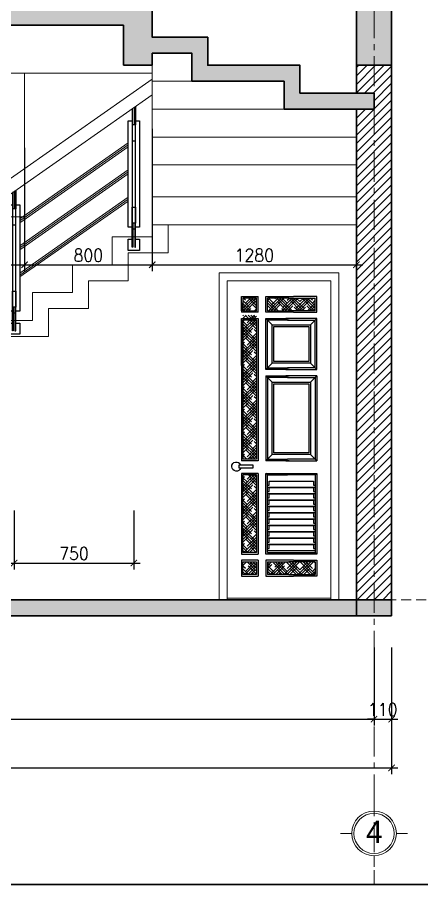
# Model space of a CAD drawing. Header units: millimetres. Extents: x -529782 to -142003, y -492574 to -273331.
# Drawn here: x -187905 to -185371, y -459473 to -454039 of the extents above; entities that cross this region are included whole.
import ezdxf
from ezdxf.enums import TextEntityAlignment as Align

# ---------------------------------------------------------------- set-up
doc = ezdxf.new("R2010")
doc.units = ezdxf.units.MM
doc.header["$LTSCALE"] = 500
doc.header["$MEASUREMENT"] = 0
doc.header["$PDMODE"] = 3
doc.linetypes.add('CENTER', pattern=[2, 1.25, -0.25, 0.25, -0.25])
doc.linetypes.add('HIDDEN', pattern=[0.375, 0.25, -0.125])
doc.layers.get('0').update_dxf_attribs({"linetype": 'CONTINUOUS', "lineweight": 13})
doc.layers.get('Defpoints').update_dxf_attribs({"color": 255, "linetype": 'CONTINUOUS', "lineweight": 13})
for name, color, linetype, lineweight in [('1.cat 30', 30, 'CONTINUOUS', 35), ('1.cot', 2, 'CONTINUOUS', 35), ('2.thay 145', 145, 'CONTINUOUS', 18), ('3.manh 08', 8, 'CONTINUOUS', 9), ('6.khuat 75', 75, 'HIDDEN', 18), ('7.tim 67', 67, 'CENTER', 9), ('9.text \xad white', 7, 'CONTINUOUS', 15), ('CA.dim 08', 251, 'CONTINUOUS', 13), ('CA.thay 145', 145, 'CONTINUOUS', 18), ('CHITIET', 9, 'CONTINUOUS', 9)]:
    doc.layers.add(name, color=color, linetype=linetype, lineweight=lineweight)
for name, color, linetype in [('BHATCH', 155, 'CONTINUOUS'), ('CUA', 115, 'CONTINUOUS'), ('DOOR', 5, 'CONTINUOUS'), ('HACH', 250, 'CONTINUOUS'), ('HATCH', 150, 'CONTINUOUS'), ('MANH', 5, 'CONTINUOUS'), ('MANH1', 155, 'CONTINUOUS'), ('THAY', 7, 'CONTINUOUS')]:
    doc.layers.add(name, color=color, linetype=linetype)
doc.styles.add('CA.JSC1', font='')
doc.styles.get("Standard").update_dxf_attribs({"font": 'txt.shx', "width": 0.9})
doc.styles.get('CA.JSC1').set_extended_font_data('.VnAvantH')
doc.dimstyles.new('CA 40', dxfattribs={"dimscale": 0, "dimtxt": 80, "dimasz": 40, "dimexe": 40, "dimexo": 0, "dimgap": 20, "dimtad": 1, "dimdec": 0, "dimzin": 0, "dimdsep": 46, "dimtxsty": 'Standard', "dimblk": 'ARCHTICK', "dimcen": 0.09, "dimdle": 40, "dimclrd": 256, "dimclre": 256, "dimclrt": 7, "dimadec": 0, "dimazin": 0, "dimtfac": 1, "dimtdec": 0, "dimtix": 1, "dimtmove": 2, "dimatfit": 3, "dimldrblk": 'DOT', "dimfxl": 1, "dimtolj": 1, "dimtzin": 0, "dimarcsym": 0})
pattern_1 = [(45, (267260, 402656.2027363973), (26.27130544375323, 43.78550907292205), [198.150594452277, -99.0752972261385]), (135, (267260, 402656.2027363973), (26.27130544375322, -43.78550907292205), [198.150594452277, -99.0752972261385])]

# ---------------------------------------------------------------- blocks, each defined once
blk = doc.blocks.new('ughjkdc')
at = {"layer": 'HATCH', "ltscale": 2}
h = blk.add_hatch(dxfattribs=at)
h.set_pattern_fill('HOUND', color=256, scale=198.150594452277, angle=45, style=0)
h.set_pattern_definition(pattern_1)
h.paths.add_polyline_path([(508.324966988177, -158.5204755617306), (374.5733157340437, -158.5204755617306), (209.6129458540236, -158.5204755619052), (209.6129458540236, -237.7807133427123), (374.5733157340437, -237.7807133426541), (508.324966988177, -237.7807133426541)])
h.paths.add_polyline_path([(662.3870541746728, -158.5204755616724), (577.6776750464342, -158.5204755616724), (577.6776750464342, -237.7807133425958), (662.3870541746728, -237.7807133425958)])
h = blk.add_hatch(dxfattribs=at)
h.set_pattern_fill('HOUND', color=256, scale=198.150594452277, angle=45, style=0)
h.set_pattern_definition([(45, (96432.39549520388, 14681.16633570608), (26.27130544375323, 43.78550907292203), [198.150594452277, -99.07529722613849]), (135, (96432.39549520388, 14681.16633570608), (26.27130544375322, -43.78550907292204), [198.1505944522769, -99.07529722613847])])
h.paths.add_polyline_path([(662.3870541746728, -266.2258916781284), (577.6776750464342, -266.2258916781284), (577.6776750468416, -1167.811096436111), (662.3870541751385, -1167.811096435995), (662.3870541746728, -619.4293262849678)])
h.paths.add_polyline_path([(577.6776750470162, -1752.355350070226), (662.3870541752549, -1752.355350070226), (662.3870541752549, -1613.649933953653), (662.3870541752549, -1306.516512552858), (662.3870541752549, -1266.886393662426), (577.6776750468416, -1266.886393662484)])
h = blk.add_hatch(dxfattribs=at)
h.set_pattern_fill('HOUND', color=256, scale=198.150594452277, angle=45, style=0)
h.set_pattern_definition(pattern_1)
h.paths.add_polyline_path([(508.3249669887591, -1811.800528405991), (374.5733157351497, -1811.800528406166), (209.6129458540236, -1811.800528406224), (209.6129458540236, -1891.060766187147), (374.5733157351497, -1891.060766187031), (508.3249669888173, -1891.060766186973)])
h.paths.add_polyline_path([(662.3870541752549, -1811.800528406049), (577.6776750470162, -1811.800528406049), (577.6776750470162, -1891.060766186973), (662.3870541752549, -1891.060766186973)])
at = {"layer": 'BHATCH'}
blk.add_lwpolyline([(687.0196002838202, -1204.665811408078), (687.0196002838202, -1222.697515503271), (597.2573809969472, -1222.697515503271), (597.2573809969472, -1204.665811408078)], close=True, dxfattribs=at)
blk.add_arc((703.8624008125043, -1214.375190536259), 28.92998679003317, 196.7185873717549, 160.3899724062543, dxfattribs=at)
at = {"layer": 'CHITIET', "color": 7}
for p, q in [((811.0000000143773, -2049.581241748878), (811.0000000144355, 0)), ((761.4623514013947, -49.53764861309901), (110.5376486273017, -49.53764861309901)), ((761.4623514013947, -49.53764861309901), (110.5376486273017, -49.53764861309901)), ((61.0000000144355, -2049.581241748878), (811.0000000143773, -2049.581241748878)), ((110.5376486273017, -2039.673712026328), (761.4623514013947, -2039.67371202627))]:
    blk.add_line(p, q, dxfattribs=at)
for points in [[(61.0000000144355, -2049.581241748878), (61.0000000144355, 0), (811.0000000144355, 0)], [(110.5376486274763, -2049.581241748878), (110.5376486274763, -49.5376486130408)], [(761.4623514013365, -2049.581241748878), (761.4623514013365, -49.5376486130408)]]:
    blk.add_lwpolyline(points, dxfattribs=at)
at = {"layer": 'CUA'}
for p, q in [((374.5733157340437, -158.5204755617306), (209.6129458540236, -158.520475561847)), ((209.6129458540236, -237.7807133427123), (209.6129458540236, -158.520475561847)), ((374.5733157340437, -158.5204755617306), (508.324966988177, -158.5204755617306)), ((508.324966988177, -237.7807133426541), (508.324966988177, -158.5204755617306)), ((577.6776750464342, -237.7807133425958), (577.6776750464342, -158.5204755616724)), ((577.6776750464342, -158.5204755616724), (662.3870541746728, -158.5204755616724)), ((662.3870541746728, -158.5204755616724), (662.3870541746728, -237.7807133425958)), ((209.6129458540236, -237.7807133427123), (374.5733157340437, -237.7807133426541)), ((508.324966988177, -237.7807133426541), (374.5733157340437, -237.7807133426541)), ((662.3870541746728, -237.7807133425958), (577.6776750464342, -237.7807133425958)), ((382.9947159985895, -297.2258916784194), (209.6129458540236, -297.2258916784194)), ((239.3355350224301, -326.9484808461857), (209.6129458545474, -297.2258916783612)), ((209.6129458540236, -595.9379128126893), (209.6129458540236, -297.2258916784194)), ((382.9947159985895, -297.2258916784194), (508.324966988177, -297.2258916783612)), ((478.6023778197123, -326.9484808461857), (508.324966987595, -297.2258916783612)), ((508.324966988177, -595.9379128126311), (508.324966988177, -297.2258916783612)), ((577.6776750464342, -297.2258916782448), (662.3870541746728, -297.2258916782448)), ((577.6776750464342, -297.2258916782448), (577.6776750468416, -1167.811096436228)), ((662.3870541746728, -297.2258916782448), (662.3870541746728, -650.4293262850842)), ((239.335535021848, -566.2153236448066), (209.6129458540236, -595.9379128126311)), ((209.6129458540236, -595.9379128126893), (382.9947159985895, -595.9379128126893)), ((508.324966988177, -595.9379128126311), (382.9947159985895, -595.9379128126893)), ((478.6023778202944, -566.2153236448066), (508.324966988177, -595.9379128125729)), ((662.3870541746728, -650.4293262850842), (662.3870541751385, -1167.811096436111)), ((382.9947159985895, -655.3830911483965), (209.6129458540236, -655.3830911483965)), ((239.3355350224301, -685.1056803163374), (209.6129458545474, -655.3830911484547)), ((209.6129458540236, -655.3830911483965), (209.6129458540236, -1167.811096436344)), ((382.9947159985895, -655.3830911483965), (508.324966988177, -655.3830911483383)), ((478.6023778202944, -685.1056803161628), (508.324966987595, -655.3830911483383)), ((508.324966988177, -655.3830911483383), (508.324966988177, -1167.811096436169)), ((239.3355350224301, -1138.088507268752), (209.6129458545474, -1167.811096436577)), ((478.6023778202944, -1138.088507268694), (508.324966988177, -1167.811096436577)), ((209.6129458540236, -1167.811096436344), (382.9947159980075, -1167.811096436344)), ((508.324966988177, -1167.811096436169), (382.9947159980075, -1167.811096436344)), ((577.6776750468416, -1167.811096436228), (662.3870541751385, -1167.811096436111)), ((209.6129458540236, -1266.886393662659), (382.9947159980075, -1266.886393662659)), ((209.6129458540236, -1266.886393662659), (209.6129458540236, -1529.435931311687)), ((508.3249669887591, -1266.8863936626), (382.9947159980075, -1266.886393662659)), ((508.3249669887591, -1752.355350070458), (508.3249669887591, -1266.8863936626)), ((577.6776750468416, -1266.886393662659), (577.6776750470162, -1752.3553500704)), ((577.6776750468416, -1266.886393662659), (662.3870541752549, -1266.886393662542)), ((662.3870541752549, -1266.886393662542), (662.3870541752549, -1306.516512552975)), ((662.3870541752549, -1683.002642012085), (662.3870541752549, -1306.516512552975)), ((209.6129458540236, -1529.435931311687), (209.6129458540236, -1752.355350070517)), ((209.6129458540236, -1588.881109647395), (209.6129458540236, -1752.355350070517)), ((662.3870541752549, -1752.3553500704), (662.3870541752549, -1613.64993395377)), ((508.275650665455, -1752.355350070517), (209.6129458540236, -1752.355350070517)), ((382.9947159980075, -1752.355350070517), (209.6129458540236, -1752.355350070517)), ((577.6776750470162, -1752.3553500704), (662.3870541752549, -1752.3553500704)), ((209.6129458540236, -1811.800528406224), (374.5733157351497, -1811.800528406166)), ((209.6129458540236, -1811.800528406224), (209.6129458540236, -1891.060766187147)), ((508.3249669887591, -1811.800528406049), (374.5733157351497, -1811.800528406166)), ((508.3249669887591, -1811.800528406049), (508.3249669887591, -1891.060766186973)), ((577.6776750470162, -1811.800528406049), (577.6776750470162, -1891.060766186973)), ((662.3870541752549, -1811.800528406049), (577.6776750470162, -1811.800528406049)), ((662.3870541752549, -1891.060766186973), (662.3870541752549, -1811.800528406049)), ((374.5733157351497, -1891.060766187031), (209.6129458540236, -1891.060766187147)), ((374.5733157351497, -1891.060766187031), (508.3249669887591, -1891.060766186973)), ((577.6776750470162, -1891.060766186973), (662.3870541752549, -1891.060766186973))]:
    blk.add_line(p, q, dxfattribs=at)
for points in [[(478.6023778194794, -566.2153236448066), (478.6023778199451, -326.9484808461275), (239.3355350224301, -326.9484808461857), (239.3355350220227, -566.2153236448066)], [(468.6948480968713, -556.3077939221403), (468.6948480972787, -336.8560105687939), (249.2430647450383, -336.8560105687939), (249.2430647446308, -556.3077939221403)], [(478.6023778202361, -1138.088507268636), (478.6023778202944, -685.105680316221), (239.3355350224301, -685.1056803162792), (239.3355350223719, -1138.088507268752)], [(468.694848097628, -1128.180977546028), (468.6948480976862, -695.0132100388291), (249.2430647450383, -695.0132100388873), (249.2430647449801, -1128.180977546144)]]:
    blk.add_lwpolyline(points, close=True, dxfattribs=at)
for points in [[(498.4174372659181, -1306.516512552858), (219.5204755763989, -1306.516512552858), (219.5204755763989, -1331.285336859408), (209.6129458537907, -1331.285336859408), (209.6129458537907, -1346.146631443291), (508.3249669885263, -1346.146631443291), (508.3249669885263, -1331.285336859408), (498.4174372659181, -1331.285336859408), (498.4174372658599, -1306.516512552858)], [(498.4174372659181, -1346.146631443291), (219.5204755763989, -1346.146631443291), (219.5204755763989, -1370.91545574984), (209.6129458537907, -1370.91545574984), (209.6129458537907, -1385.776750333782), (508.3249669885263, -1385.776750333782), (508.3249669885263, -1370.91545574984), (498.4174372659181, -1370.91545574984), (498.4174372658599, -1346.146631443291)], [(498.4174372659181, -1385.776750333782), (219.5204755763989, -1385.776750333782), (219.5204755763989, -1410.545574640273), (209.6129458537907, -1410.545574640273), (209.6129458537907, -1425.406869224214), (508.3249669885263, -1425.406869224214), (508.3249669885263, -1410.545574640273), (498.4174372659181, -1410.545574640273), (498.4174372658599, -1385.776750333782)], [(498.4174372659181, -1425.406869224214), (219.5204755763989, -1425.406869224214), (219.5204755763989, -1450.175693530764), (209.6129458537907, -1450.175693530764), (209.6129458537907, -1465.036988114705), (508.3249669885263, -1465.036988114705), (508.3249669885263, -1450.175693530764), (498.4174372659181, -1450.175693530764), (498.4174372658599, -1425.406869224214)], [(498.4174372659763, -1465.036988114705), (219.5204755763989, -1465.036988114705), (219.5204755763989, -1489.805812421197), (209.6129458537907, -1489.805812421197), (209.6129458537907, -1504.667107005138), (508.3249669885263, -1504.667107005138), (508.3249669885845, -1489.805812421197), (498.4174372659763, -1489.805812421197), (498.4174372659763, -1465.036988114705)], [(498.4174372659763, -1504.667107005138), (219.5204755763989, -1504.667107005138), (219.5204755763989, -1529.435931311687), (209.6129458537907, -1529.435931311687), (209.6129458537907, -1544.297225895571), (508.3249669885263, -1544.297225895571), (508.3249669885263, -1529.435931311687), (498.4174372659181, -1529.435931311687), (498.4174372659181, -1504.667107005138)], [(498.4174372659181, -1544.297225895571), (219.5204755763989, -1544.297225895571), (219.5204755763989, -1569.06605020212), (209.6129458537907, -1569.06605020212), (209.6129458537907, -1583.927344786061), (508.3249669885263, -1583.927344786061), (508.3249669885263, -1569.06605020212), (498.4174372659181, -1569.06605020212), (498.4174372659181, -1544.297225895571)], [(498.4174372659181, -1583.927344786061), (219.5204755763989, -1583.927344786061), (219.5204755763989, -1608.696169092553), (209.6129458537907, -1608.696169092553), (209.6129458537907, -1623.557463676494), (508.3249669885263, -1623.557463676494), (508.3249669885263, -1608.696169092553), (498.4174372659181, -1608.696169092553), (498.4174372658599, -1583.927344786061)], [(498.4174372659181, -1623.557463676494), (219.5204755763989, -1623.557463676494), (219.5204755763989, -1648.326287983044), (209.6129458537907, -1648.326287983044), (209.6129458537907, -1663.187582566985), (508.3249669885263, -1663.187582566985), (508.3249669885263, -1648.326287983044), (498.4174372659181, -1648.326287983044), (498.4174372658599, -1623.557463676494)], [(498.4174372659181, -1663.187582566985), (219.5204755763989, -1663.187582566985), (219.5204755763989, -1687.956406873476), (209.6129458537907, -1687.956406873476), (209.6129458537907, -1702.817701457418), (508.3249669885263, -1702.817701457418), (508.3249669885263, -1687.956406873476), (498.4174372659181, -1687.956406873476), (498.4174372658599, -1663.187582566985)], [(498.4174372659181, -1702.817701457418), (219.5204755763989, -1702.817701457418), (219.5204755763989, -1727.586525763967), (209.6129458537907, -1727.586525763967), (209.6129458537907, -1742.44782034785), (508.3249669885263, -1742.44782034785), (508.3249669885263, -1727.586525763967), (498.4174372659181, -1727.586525763967), (498.4174372658599, -1702.817701457418)]]:
    blk.add_lwpolyline(points, dxfattribs=at)
at = {"layer": 'DOOR'}
for p, q in [((199.7054161314154, -148.6129458392388), (344.850726566161, -148.6129458391806)), ((199.7054161314154, -247.6882430653786), (199.7054161314154, -148.6129458392388)), ((518.2324967107852, -148.6129458390642), (344.850726566161, -148.6129458391806)), ((518.2324967107852, -247.688243065204), (518.2324967107852, -148.6129458390642)), ((567.770145323826, -247.688243065204), (567.770145323826, -148.6129458390642)), ((672.294583897281, -148.6129458390642), (567.770145323826, -148.6129458390642)), ((672.294583897281, -237.7807133425958), (672.294583897281, -148.6129458390642)), ((672.294583897281, -188.2430647281581), (672.294583897281, -247.688243065204)), ((344.850726565579, -247.6882430652622), (199.7054161314154, -247.6882430653786)), ((344.8507265667431, -247.6882430652622), (518.2324967107852, -247.688243065204)), ((567.770145323826, -247.688243065204), (672.294583897281, -247.688243065204)), ((199.7054161314154, -287.3183619558113), (392.9022457206156, -287.3183619558113)), ((209.6129458540236, -297.2258916784194), (199.7054161314154, -287.3183619558113)), ((199.7054161314154, -605.8454425353557), (199.7054161314154, -287.3183619558113)), ((518.2324967107852, -287.3183619556366), (373.0871862765634, -287.3183619558113)), ((508.324966988177, -297.2258916783612), (518.2324967107852, -287.3183619556366)), ((508.324966988177, -297.2258916783612), (518.2324967107852, -287.3183619556366)), ((518.2324967107852, -605.8454425352393), (518.2324967107852, -287.3183619556366)), ((672.294583897281, -287.3183619556366), (567.770145323826, -287.3183619556366)), ((567.770145323826, -287.3183619556366), (567.7701453241752, -1177.718626158836)), ((672.294583897281, -581.0766182286898), (672.294583897281, -287.3183619556366)), ((672.294583897281, -287.3183619556366), (672.294583897281, -660.3368560076924)), ((209.6129458540236, -595.9379128126893), (199.7054161314154, -605.8454425353557)), ((508.324966988177, -595.9379128126311), (518.2324967107852, -605.8454425352393)), ((392.9022457211977, -605.8454425353557), (199.7054161314154, -605.8454425353557)), ((199.7054161314154, -645.4755614257883), (392.9022457206156, -645.4755614257883)), ((209.6129458540236, -655.3830911483965), (199.7054161314154, -645.4755614257883)), ((199.7054161314154, -645.4755614257883), (199.7054161314154, -1177.718626158894)), ((373.0871862759814, -605.8454425354139), (518.2324967107852, -605.8454425352393)), ((518.2324967107852, -645.4755614257301), (373.0871862759814, -645.4755614258465)), ((508.324966988177, -655.3830911483383), (518.2324967107852, -645.4755614257301)), ((518.2324967107852, -645.4755614257301), (518.2324967107852, -1177.718626158778)), ((672.294583897281, -640.5217965624761), (672.2945838977466, -1177.718626158719)), ((209.6129458540236, -1167.811096436344), (199.7054161314154, -1177.718626158894)), ((392.9022457206156, -1177.718626158894), (199.7054161314154, -1177.718626158894)), ((373.0871862759814, -1177.718626158894), (518.2324967107852, -1177.718626158778)), ((508.324966988177, -1167.811096436169), (518.2324967107852, -1177.718626158778)), ((567.7701453241752, -1177.718626158836), (672.2945838978048, -1177.718626158719)), ((209.6129458540236, -1266.886393662659), (199.7054161314154, -1256.97886394005)), ((508.324966988177, -1266.8863936626), (518.2324967107852, -1256.978863939992)), ((567.7701453242335, -1256.978863939992), (567.7701453244081, -1762.262879793008)), ((567.7701453242335, -1256.978863939992), (672.294583897863, -1256.978863939934)), ((672.294583897863, -1256.978863939934), (672.294583897863, -1316.424042275583)), ((672.294583897863, -1296.608982830367), (672.294583897863, -1692.910171734693)), ((672.294583897863, -1603.742404231161), (672.294583897863, -1762.262879793008)), ((209.6129458540236, -1752.355350070517), (199.7054161314154, -1762.262879793125)), ((672.294583897863, -1762.262879793008), (567.7701453244081, -1762.262879793008)), ((344.8507265673252, -1801.892998683499), (199.7054161314154, -1801.892998683616)), ((199.7054161314154, -1801.892998683616), (199.7054161314154, -1900.968295909755)), ((344.8507265673252, -1801.892998683499), (518.2324967113673, -1801.892998683441)), ((518.2324967113673, -1801.892998683441), (518.2324967113673, -1900.968295909581)), ((567.7701453244081, -1801.892998683441), (672.294583897863, -1801.892998683441)), ((567.7701453244081, -1801.892998683441), (567.7701453244081, -1900.968295909581)), ((672.294583897863, -1801.892998683441), (672.294583897863, -1900.968295909581)), ((199.7054161314154, -1900.968295909755), (344.8507265673252, -1900.968295909697)), ((518.2324967113673, -1900.968295909581), (344.8507265673252, -1900.968295909697)), ((672.294583897863, -1900.968295909581), (567.7701453244081, -1900.968295909581))]:
    blk.add_line(p, q, dxfattribs=at)
at = {"layer": 'MANH'}
blk.add_lwpolyline([(199.7054161311244, -1256.97886394005), (199.7054161311244, -1762.262879793067), (518.2324967110762, -1762.262879793008), (518.2324967110762, -1256.978863939992)], close=True, dxfattribs=at)
blk = doc.blocks.new('khung co loan')
at = {"layer": '1.cat 30'}
blk.add_lwpolyline([(18298.08122972515, -303.4759079552605), (18298.08122972515, -14553.47590842255)], dxfattribs=at)
blk = doc.blocks.new('\xadefwfw')
at = {"layer": 'MANH1'}
blk.add_line((29.7009082462173, -343.8762271333835), (40.29909175401554, -343.8762271333835), dxfattribs=at)
at = {"layer": 'THAY'}
for points in [[(25.00000000023283, 409.5374906038051), (25.00000000023283, 308.0052649761783), (29.7009082462173, 308.0052649761783), (29.7009082462173, 412.8281263759709)], [(45.00000000023283, 423.5374906038051), (45.00000000023283, 308.0052649761783), (40.29909175401554, 308.0052649761783), (40.29909175401554, 420.2468548314646)], [(45, -408.2447350240545), (70.00000000023283, -408.2447350240545), (70.00000000023283, -477.8100644705119), (0, -477.8100644705119), (0, -408.2447350240545), (25, -408.2447350240545)]]:
    blk.add_lwpolyline(points, dxfattribs=at)
for points in [[(0, 333.0052649761783), (25.00000000023283, 333.0052649761783), (25.00000000023283, -333.0052649761783), (0, -333.0052649761783)], [(45, 333.0052649761783), (70.00000000023283, 333.0052649761783), (70.00000000023283, -333.0052649761783), (45, -333.0052649761783)], [(25.00000000023283, 208.0052649761783), (45.00000000023283, 208.0052649761783), (45.00000000023283, 308.0052649761783), (25.00000000023283, 308.0052649761783)], [(25.00000000023283, -208.0052649761783), (45.00000000023283, -208.0052649761783), (45.00000000023283, -308.0052649761783), (25.00000000023283, -308.0052649761783)], [(25, -308.0052649761783), (29.7009082462173, -308.0052649761783), (29.7009082462173, -458.0052649761783), (25, -458.0052649761783)], [(45, -308.0052649761783), (40.29909175401554, -308.0052649761783), (40.29909175401554, -458.0052649761783), (45, -458.0052649761783)]]:
    blk.add_lwpolyline(points, close=True, dxfattribs=at)
blk = doc.blocks.new('_ArchTick')
at = {"color": 1, "linetype": 'ByBlock', "const_width": 0.150000081}
blk.add_lwpolyline([(-0.5000002699998731, -0.5000002699998731), (0.5000002699998731, 0.5000002699998731)], dxfattribs=at)
blk = doc.blocks.new('*D1019')
at = {"layer": 'CA.dim 08', "lineweight": -2, "transparency": 16777216}
for p, q in [((-188674.794194543, -457128.0559031469), (-188674.794194543, -457498.2844628377)), ((-187924.794194543, -457128.0559031469), (-187924.794194543, -457498.2844628377)), ((-188714.794194543, -457458.2844628377), (-187884.794194543, -457458.2844628377))]:
    blk.add_line(p, q, dxfattribs=at)
at = {"layer": 'Defpoints', "color": 0, "transparency": 16777216}
for p in [(-188674.794194543, -457128.0559031469), (-187924.794194543, -457128.0559031469), (-187924.794194543, -457458.2844628377)]:
    blk.add_point(p, dxfattribs=at)
at = {"layer": 'CA.dim 08', "lineweight": -2, "transparency": 16777216, "xscale": 40, "yscale": 40, "zscale": 40, "rotation": 180}
blk.add_blockref('_ArchTick', (-188674.794194543, -457458.2844628377), dxfattribs=at)
at = {"layer": 'CA.dim 08', "lineweight": -2, "transparency": 16777216, "xscale": 40, "yscale": 40, "zscale": 40}
blk.add_blockref('_ArchTick', (-187924.794194543, -457458.2844628377), dxfattribs=at)
at = {"layer": 'CA.dim 08', "color": 7, "transparency": 16777216, "insert": (-188299.794194543, -457398.2844628377), "char_height": 80, "attachment_point": 5}
blk.add_mtext('\\A1;750', dxfattribs=at)
blk = doc.blocks.new('_DOT')
at = {"color": 1, "linetype": 'ByBlock'}
blk.add_line((-0.5, 0), (-1, 0), dxfattribs=at)
at = {"color": 1, "linetype": 'ByBlock', "const_width": 0.5}
blk.add_lwpolyline([(-0.25, 0, 1), (0.25, 0, 1)], format="xyb", close=True, dxfattribs=at)
blk = doc.blocks.new('*D1020')
at = {"layer": 'CA.dim 08', "lineweight": -2, "transparency": 16777216}
for p, q in [((-187924.794194543, -457128.0559031469), (-187924.794194543, -457498.2844628377)), ((-187174.794194543, -457128.0559031469), (-187174.794194543, -457498.2844628377)), ((-187964.794194543, -457458.2844628377), (-187134.794194543, -457458.2844628377))]:
    blk.add_line(p, q, dxfattribs=at)
at = {"layer": 'Defpoints', "color": 0, "transparency": 16777216}
for p in [(-187924.794194543, -457128.0559031469), (-187174.794194543, -457128.0559031469), (-187174.794194543, -457458.2844628377)]:
    blk.add_point(p, dxfattribs=at)
at = {"layer": 'CA.dim 08', "lineweight": -2, "transparency": 16777216, "xscale": 40, "yscale": 40, "zscale": 40, "rotation": 180}
blk.add_blockref('_ArchTick', (-187924.794194543, -457458.2844628377), dxfattribs=at)
at = {"layer": 'CA.dim 08', "lineweight": -2, "transparency": 16777216, "xscale": 40, "yscale": 40, "zscale": 40}
blk.add_blockref('_ArchTick', (-187174.794194543, -457458.2844628377), dxfattribs=at)
at = {"layer": 'CA.dim 08', "color": 7, "transparency": 16777216, "insert": (-187549.794194543, -457398.2844628377), "char_height": 80, "attachment_point": 5}
blk.add_mtext('\\A1;750', dxfattribs=at)
blk = doc.blocks.new('A$C41BA5761')
at = {"layer": '2.thay 145'}
blk.add_lwpolyline([(839.9994073519047, 524.9998310285737, -3898660.642287513), (839.9994073521084, 525.0001542164828, 1.154242490888426e-06), (839.9994073524431, 524.9999926225864, 1.154242490888426e-06)], format="xyb", dxfattribs=at)
at = {"layer": '3.manh 08'}
for p, q in [((524.9994049160159, 1050.000159478077), (524.9994049160159, 875.0001713204256)), ((174.9994048396911, 525.0001523148676), (-0.000583361616008915, 525.0001523148676)), ((874.9994049923262, 525.0001523148676), (1049.999393193633, 525.0001523148676)), ((524.9994049160159, 0.0001831847475841641), (524.9994049160159, 175.000171342399))]:
    blk.add_line(p, q, dxfattribs=at)
blk.add_arc((524.9994049160159, 525.0001713313977), 349.9999999890093, 359.9999968883953, 359.9999381014106, dxfattribs=at)
blk = doc.blocks.new('*D1024')
at = {"layer": 'CA.dim 08', "lineweight": -2, "transparency": 16777216}
for p, q in [((-190769.7941945432, -457987.6358867002), (-190769.7941945432, -458476.1640165865)), ((-185669.7941945433, -457987.6358867002), (-185669.7941945433, -458476.1640165865)), ((-190809.7941945432, -458436.1640165865), (-185629.7941945433, -458436.1640165865))]:
    blk.add_line(p, q, dxfattribs=at)
at = {"layer": 'Defpoints', "color": 0, "transparency": 16777216}
for p in [(-190769.7941945432, -457987.6358867002), (-185669.7941945433, -457987.6358867002), (-185669.7941945433, -458436.1640165865)]:
    blk.add_point(p, dxfattribs=at)
at = {"layer": 'CA.dim 08', "lineweight": -2, "transparency": 16777216, "xscale": 40, "yscale": 40, "zscale": 40, "rotation": 180}
blk.add_blockref('_ArchTick', (-190769.7941945432, -458436.1640165865), dxfattribs=at)
at = {"layer": 'CA.dim 08', "lineweight": -2, "transparency": 16777216, "xscale": 40, "yscale": 40, "zscale": 40}
blk.add_blockref('_ArchTick', (-185669.7941945433, -458436.1640165865), dxfattribs=at)
at = {"layer": 'CA.dim 08', "color": 7, "transparency": 16777216, "insert": (-188219.7941945432, -458376.1640165865), "char_height": 80, "attachment_point": 5}
blk.add_mtext('\\A1;5100', dxfattribs=at)
blk = doc.blocks.new('*D1025')
at = {"layer": 'CA.dim 08', "lineweight": -2, "transparency": 16777216}
for p, q in [((-185669.7941945433, -457987.6358867002), (-185669.7941945433, -458476.1640165865)), ((-185559.7941945432, -457987.6358867002), (-185559.7941945432, -458476.1640165865)), ((-185669.7941945433, -458436.1640165865), (-185709.7941945433, -458436.1640165865)), ((-185669.7941945433, -458436.1640165865), (-185559.7941945432, -458436.1640165865)), ((-185559.7941945432, -458436.1640165865), (-185519.7941945432, -458436.1640165865))]:
    blk.add_line(p, q, dxfattribs=at)
at = {"layer": 'Defpoints', "color": 0, "transparency": 16777216}
for p in [(-185669.7941945433, -457987.6358867002), (-185559.7941945432, -457987.6358867002), (-185559.7941945432, -458436.1640165865)]:
    blk.add_point(p, dxfattribs=at)
at = {"layer": 'CA.dim 08', "lineweight": -2, "transparency": 16777216, "xscale": 40, "yscale": 40, "zscale": 40}
blk.add_blockref('_ArchTick', (-185669.7941945433, -458436.1640165865), dxfattribs=at)
at = {"layer": 'CA.dim 08', "lineweight": -2, "transparency": 16777216, "xscale": 40, "yscale": 40, "zscale": 40, "rotation": 180}
blk.add_blockref('_ArchTick', (-185559.7941945432, -458436.1640165865), dxfattribs=at)
at = {"layer": 'CA.dim 08', "color": 7, "transparency": 16777216, "insert": (-185614.7941945432, -458376.1640165865), "char_height": 80, "attachment_point": 5}
blk.add_mtext('\\A1;110', dxfattribs=at)
blk = doc.blocks.new('*D1026')
at = {"layer": 'CA.dim 08', "lineweight": -2, "transparency": 16777216}
for p, q in [((-190879.7941945431, -457987.6358867002), (-190879.7941945431, -458781.5008059753)), ((-185559.7941945432, -457987.6358867002), (-185559.7941945432, -458781.5008059753)), ((-190919.7941945431, -458741.5008059753), (-185519.7941945432, -458741.5008059753))]:
    blk.add_line(p, q, dxfattribs=at)
at = {"layer": 'Defpoints', "color": 0, "transparency": 16777216}
for p in [(-190879.7941945431, -457987.6358867002), (-185559.7941945432, -457987.6358867002), (-185559.7941945432, -458741.5008059753)]:
    blk.add_point(p, dxfattribs=at)
at = {"layer": 'CA.dim 08', "lineweight": -2, "transparency": 16777216, "xscale": 40, "yscale": 40, "zscale": 40, "rotation": 180}
blk.add_blockref('_ArchTick', (-190879.7941945431, -458741.5008059753), dxfattribs=at)
at = {"layer": 'CA.dim 08', "lineweight": -2, "transparency": 16777216, "xscale": 40, "yscale": 40, "zscale": 40}
blk.add_blockref('_ArchTick', (-185559.7941945432, -458741.5008059753), dxfattribs=at)
at = {"layer": 'CA.dim 08', "color": 7, "transparency": 16777216, "insert": (-188219.7941945431, -458681.5008059753), "char_height": 80, "attachment_point": 5}
blk.add_mtext('\\A1;5320', dxfattribs=at)
blk = doc.blocks.new('*D1039')
at = {"layer": 'CA.dim 08', "lineweight": -2, "transparency": 16777216}
for p, q in [((-187859.7941945432, -454855.2228686631), (-187859.7941945432, -455629.1203139432)), ((-188759.7941945432, -455102.1008040457), (-188759.7941945432, -455629.1203139432)), ((-188799.7941945432, -455589.1203139432), (-187819.7941945432, -455589.1203139432))]:
    blk.add_line(p, q, dxfattribs=at)
at = {"layer": 'Defpoints', "color": 0, "transparency": 16777216}
for p in [(-187859.7941945432, -454855.2228686631), (-188759.7941945432, -455102.1008040457), (-187859.7941945432, -455589.1203139432)]:
    blk.add_point(p, dxfattribs=at)
at = {"layer": 'CA.dim 08', "lineweight": -2, "transparency": 16777216, "xscale": 40, "yscale": 40, "zscale": 40, "rotation": 180}
blk.add_blockref('_ArchTick', (-188759.7941945432, -455589.1203139432), dxfattribs=at)
at = {"layer": 'CA.dim 08', "lineweight": -2, "transparency": 16777216, "xscale": 40, "yscale": 40, "zscale": 40}
blk.add_blockref('_ArchTick', (-187859.7941945432, -455589.1203139432), dxfattribs=at)
at = {"layer": 'CA.dim 08', "color": 7, "transparency": 16777216, "insert": (-188309.7941945432, -455529.1203139432), "char_height": 80, "attachment_point": 5}
blk.add_mtext('\\A1;900', dxfattribs=at)
blk = doc.blocks.new('*D1040')
at = {"layer": 'CA.dim 08', "lineweight": -2, "transparency": 16777216}
for p, q in [((-187059.7941945431, -454736.8276979394), (-187059.7941945431, -455629.1203139432)), ((-187859.7941945432, -454855.2228686631), (-187859.7941945432, -455629.1203139432)), ((-187899.7941945432, -455589.1203139432), (-187019.7941945431, -455589.1203139432))]:
    blk.add_line(p, q, dxfattribs=at)
at = {"layer": 'Defpoints', "color": 0, "transparency": 16777216}
for p in [(-187059.7941945431, -454736.8276979394), (-187859.7941945432, -454855.2228686631), (-187059.7941945431, -455589.1203139432)]:
    blk.add_point(p, dxfattribs=at)
at = {"layer": 'CA.dim 08', "lineweight": -2, "transparency": 16777216, "xscale": 40, "yscale": 40, "zscale": 40, "rotation": 180}
blk.add_blockref('_ArchTick', (-187859.7941945432, -455589.1203139432), dxfattribs=at)
at = {"layer": 'CA.dim 08', "lineweight": -2, "transparency": 16777216, "xscale": 40, "yscale": 40, "zscale": 40}
blk.add_blockref('_ArchTick', (-187059.7941945431, -455589.1203139432), dxfattribs=at)
at = {"layer": 'CA.dim 08', "color": 7, "transparency": 16777216, "insert": (-187459.7941945431, -455529.1203139432), "char_height": 80, "attachment_point": 5}
blk.add_mtext('\\A1;800', dxfattribs=at)
blk = doc.blocks.new('*D1041')
at = {"layer": 'CA.dim 08', "lineweight": -2, "transparency": 16777216}
for p, q in [((-187059.7941945431, -454736.8276979394), (-187059.7941945431, -455629.1203139432)), ((-185779.794194543, -454963.5699593256), (-185779.794194543, -455629.1203139432)), ((-187099.7941945431, -455589.1203139432), (-185739.794194543, -455589.1203139432))]:
    blk.add_line(p, q, dxfattribs=at)
at = {"layer": 'Defpoints', "color": 0, "transparency": 16777216}
for p in [(-187059.7941945431, -454736.8276979394), (-185779.794194543, -454963.5699593256), (-185779.794194543, -455589.1203139432)]:
    blk.add_point(p, dxfattribs=at)
at = {"layer": 'CA.dim 08', "lineweight": -2, "transparency": 16777216, "xscale": 40, "yscale": 40, "zscale": 40, "rotation": 180}
blk.add_blockref('_ArchTick', (-187059.7941945431, -455589.1203139432), dxfattribs=at)
at = {"layer": 'CA.dim 08', "lineweight": -2, "transparency": 16777216, "xscale": 40, "yscale": 40, "zscale": 40}
blk.add_blockref('_ArchTick', (-185779.794194543, -455589.1203139432), dxfattribs=at)
at = {"layer": 'CA.dim 08', "color": 7, "transparency": 16777216, "insert": (-186419.7941945431, -455529.1203139432), "char_height": 80, "attachment_point": 5}
blk.add_mtext('\\A1;1280', dxfattribs=at)

msp = doc.modelspace()

# ---------------------------------------------------------------- hatches: boundary and pattern name
at = {"layer": 'CA.dim 08'}
h = msp.add_hatch(dxfattribs=at)
h.set_pattern_fill('ANSI31', color=256, style=0)
h.set_pattern_definition([(45, (-127563.2845345742, -36254.27786358679), (-0.08838834764831843, 0.08838834764831845), [])])
h.paths.add_polyline_path([(-190659.7941945432, -457688.5699593257), (-190879.7941945431, -457688.5699593255), (-190879.7941945431, -457788.5699593255), (-190659.7941945432, -457788.5699593256)])
h.paths.add_polyline_path([(-185779.7941945429, -457688.5699593256), (-190659.7941945432, -457688.5699593256), (-190659.7941945432, -457788.5699593255), (-185779.7941945429, -457788.5699593257)])
h.paths.add_polyline_path([(-185559.7941945432, -457688.5699593256), (-185779.7941945429, -457688.5699593256), (-185779.7941945429, -457788.5699593257), (-185559.7941945432, -457788.5699593257)])
at = {"layer": 'HACH'}
h = msp.add_hatch(dxfattribs=at)
h.set_pattern_fill('CHAU-01', color=256, scale=10, style=0, pattern_type=2)
h.set_pattern_definition([(49.99999999999999, (-127563.2845345742, -36254.27786358679), (71.72601826007535, -6.275213498259511), [7.5, -82.5]), (355, (-127563.2845345742, -36254.27786358679), (-13.8751333613, 75.21921337000119), [6, -66]), (100.4514, (-127557.3073665742, -36254.80079758679), (57.85093817140216, 68.94395420609536), [6.374018999999997, -70.11421119999994]), (46.18420000000001, (-127563.2845345742, -36234.27786358679), (106.7241048625644, -16.55190143290181), [11.25, -123.75]), (96.6356, (-127554.3908600742, -36235.65719428682), (93.46627055487033, 97.41178709004417), [9.561028799999999, -105.1713]), (351.1842, (-127563.2845345742, -36234.27786358679), (93.46619451336272, 97.41186009253246), [9, -99]), (21, (-127553.2845345742, -36239.27786358679), (59.69070521184616, -40.26188906653388), [7.5, -82.5]), (326.0000000000001, (-127553.2845345742, -36239.27786358679), (24.33153319215817, 72.5150045046853), [6, -66]), (71.4514, (-127548.3103112742, -36242.63302418677), (84.02226285814899, 32.25304967099524), [6.374019000000001, -70.1142112]), (37.50000000000001, (-127563.2845345742, -36254.27786358679), (1.215985531729067, 33.28938538313115), [0, -65.19999999999999, 0, -67, 0, -66.25]), (7.499999999999999, (-127563.2845345742, -36254.27786358679), (26.30695374421486, 39.44117118823603), [0, -38.2, 0, -63.7, 0, -25.25]), (327.5, (-127585.5845345742, -36254.27786358679), (53.38224361724091, -2.25548717343798), [0, -25, 0, -78, 0, -103.5]), (317.5, (-127595.5845345742, -36254.27786358679), (58.31861693423862, 10.01049823323176), [0, -32.5, 0, -51.8, 0, -73.5]), (45, (-127563.2845345742, -36254.27786358679), (-30.05203820042827, 30.05203820042827), []), (45, (-127563.2845345742, -36242.02786358679), (-30.05203820042827, 30.05203820042827), [])])
h.paths.add_polyline_path([(-190879.7941945431, -453988.5699593257), (-190879.7941945431, -454338.5699593257), (-190659.7941945432, -454338.5699593257), (-190659.7941945432, -454088.5699593257), (-187239.7941945448, -454088.5699593257), (-187239.7941945448, -454338.5699593257), (-187059.7941945431, -454338.5699593257), (-187059.7941945431, -454263.5699593257), (-186811.119059948, -454263.5699593257), (-186811.119059948, -454438.5699593257), (-186233.768790759, -454438.5699593257), (-186233.768790759, -454613.5699593257), (-185669.794194543, -454613.5699593257), (-185669.794194543, -454513.5699593256), (-186133.768790759, -454513.5699593256), (-186133.768790759, -454338.5699593257), (-186711.119059948, -454338.5699593256), (-186711.119059948, -454163.5699593256), (-187059.7941945431, -454163.5699593257), (-187059.7941945431, -453988.5699593257)])
h.paths.add_polyline_path([(-185779.794194543, -454338.5699593257), (-185559.7941945432, -454338.5699593257), (-185559.7941945432, -453988.5699593257), (-185779.7941945431, -453988.5699593257)])
h = msp.add_hatch(dxfattribs=at)
h.set_pattern_fill('ANSI31', color=256, scale=300, style=0)
h.set_pattern_definition([(45, (-127563.2845345742, -36254.27786358679), (-26.51650429449553, 26.51650429449553), [])])
h.paths.add_polyline_path([(-190659.7941945432, -454338.5699593257), (-190879.7941945431, -454338.5699593257), (-190879.7941945431, -457688.5699593256), (-190659.7941945432, -457688.5699593256)])
h.paths.add_polyline_path([(-185779.7941945429, -457688.5699593256), (-185559.7941945432, -457688.5699593255), (-185559.7941945432, -454338.5699593257), (-185779.794194543, -454338.5699593256), (-185779.7941945431, -454513.5699593257), (-185669.794194543, -454513.5699593256), (-185669.794194543, -454613.5699593257), (-185779.794194543, -454613.5699593256)])

# ---------------------------------------------------------------- linework, layer by layer
at = {"layer": '1.cat 30'}
for p, q in [((-185779.794194543, -453988.5699593257), (-185779.794194543, -454513.5699593257)), ((-185559.7941945432, -453988.5699593257), (-185559.7941945432, -457788.5699593257)), ((-190659.7941945432, -454088.5699593257), (-187239.7941945448, -454088.5699593257)), ((-187239.7941945448, -454088.5699593257), (-187239.7941945448, -454338.5699593257)), ((-187059.7941945431, -454263.5699593257), (-187059.7941945431, -454338.5699593257)), ((-187239.7941945448, -454338.5699593257), (-187059.7941945431, -454338.5699593257)), ((-185779.7941945431, -454338.5699593257), (-185559.7941945432, -454338.5699593257)), ((-185779.794194543, -454513.5699593257), (-185779.794194543, -454338.5699593257)), ((-185779.7941945431, -454338.5699593257), (-185559.7941945432, -454338.5699593257)), ((-185669.794194543, -454513.5699593257), (-185669.794194543, -454613.5699593257)), ((-185779.794194543, -454613.5699593257), (-185779.7941945429, -457788.5699593257)), ((-185779.7941945429, -455958.5699593257), (-185779.7941945429, -456178.5699593257)), ((-190879.7941945431, -457688.5699593256), (-185559.7941945432, -457688.5699593256)), ((-190879.7941945431, -457788.5699593255), (-185559.7941945432, -457788.5699593257))]:
    msp.add_line(p, q, dxfattribs=at)
for points in [[(-187059.7941945431, -453988.5699593257), (-187059.7941945431, -454163.5699593257), (-186711.119059948, -454163.5699593257), (-186711.119059948, -454338.5699593257), (-186133.768790759, -454338.5699593257), (-186133.768790759, -454513.5699593257), (-185669.794194543, -454513.5699593257)], [(-187059.7941945431, -454263.5699593257), (-186811.119059948, -454263.5699593257), (-186811.119059948, -454438.5699593257), (-186233.768790759, -454438.5699593257), (-186233.768790759, -454613.5699593257), (-185669.794194543, -454613.5699593257)]]:
    msp.add_lwpolyline(points, dxfattribs=at)
at = {"layer": '6.khuat 75', "ltscale": 0.5}
msp.add_line((-182343.3360853954, -457688.5699593257), (-194141.6206504158, -457688.5699593257), dxfattribs=at)
at = {"layer": '7.tim 67', "ltscale": 0.3}
msp.add_line((-185669.7941945433, -445282.1582928059), (-185669.7941945433, -459473.051781229), dxfattribs=at)
at = {"layer": 'CA.dim 08'}
for p, q in [((-187889.7941945429, -455301.0480742631), (-187209.7941945431, -454825.0480742634)), ((-187889.7941945429, -455313.2546298789), (-187209.7941945431, -454837.254629879)), ((-187889.7941945429, -455325.4611854947), (-187209.7941945431, -454849.4611854949)), ((-187889.7941945429, -455471.0480742631), (-187209.7941945431, -454995.0480742634)), ((-187889.7941945429, -455483.2546298789), (-187209.7941945431, -455007.254629879)), ((-187889.7941945429, -455495.4611854947), (-187209.7941945431, -455019.4611854949)), ((-187889.7941945429, -455641.0480742631), (-187209.7941945431, -455165.0480742634)), ((-187889.7941945429, -455653.2546298789), (-187209.7941945431, -455177.254629879)), ((-187889.7941945429, -455665.4611854947), (-187209.7941945431, -455189.4611854949))]:
    msp.add_line(p, q, dxfattribs=at)
at = {"layer": 'CA.thay 145'}
for p, q in [((-187059.7941945431, -455413.5699593256), (-187059.7941945431, -454338.5699593257)), ((-190659.7941945432, -454388.5699593257), (-187059.7941945431, -454388.5699593257)), ((-189577.8038703703, -456188.6767324046), (-187059.7941945431, -454426.0699593255)), ((-186811.119059948, -454438.5699593256), (-187059.7941945431, -454438.5699593256)), ((-189527.8038703703, -456251.3291773305), (-187059.7941945431, -454523.7224042513)), ((-186233.768790759, -454613.5699593256), (-187059.7941945431, -454613.5699593256)), ((-185779.794194543, -454788.5699593257), (-187059.7941945431, -454788.5699593256)), ((-185779.794194543, -454963.5699593256), (-187059.7941945431, -454963.5699593256)), ((-187059.7941945431, -455163.5699593256), (-185779.794194543, -455163.5699593255)), ((-187059.7941945431, -455338.5699593256), (-185779.794194543, -455338.5699593255)), ((-186959.7941945431, -455513.5699593256), (-186959.7941945431, -455338.5699593256))]:
    msp.add_line(p, q, dxfattribs=at)
for points in [[(-187859.7941945432, -454986.0699593256), (-187859.7941945432, -454388.5699593257), (-188759.7941945432, -454388.5699593257), (-188759.7941945432, -455288.5699593257), (-188291.9370516861, -455288.5699593257)], [(-188152.4335589349, -455288.5699593257), (-187859.7941945432, -455288.5699593257), (-187859.7941945432, -455083.7224042515)], [(-189559.7941945431, -457163.5699593256), (-189559.7941945431, -456988.5699593256), (-189309.7941945431, -456988.5699593256), (-189309.7941945431, -456813.5699593256), (-189059.7941945431, -456813.5699593256), (-189059.7941945431, -456638.5699593256), (-188809.7941945431, -456638.5699593256), (-188809.7941945431, -456463.5699593256), (-188559.7941945431, -456463.5699593256), (-188559.7941945431, -456288.5699593256), (-188309.7941945431, -456288.5699593256), (-188309.7941945431, -456113.5699593256), (-188059.7941945431, -456113.5699593256), (-188059.7941945431, -455938.5699593256), (-187809.7941945431, -455938.5699593256), (-187809.7941945431, -455763.5699593256), (-187559.7941945431, -455763.5699593256), (-187559.7941945431, -455588.5699593256), (-187309.7941945431, -455588.5699593256), (-187309.7941945431, -455413.5699593256), (-187059.7941945431, -455413.5699593256)], [(-189459.7941945431, -457263.5699593256), (-189459.7941945431, -457088.5699593256), (-189209.7941945431, -457088.5699593256), (-189209.7941945431, -456913.5699593256), (-188959.7941945431, -456913.5699593256), (-188959.7941945431, -456738.5699593256), (-188709.7941945431, -456738.5699593256), (-188709.7941945431, -456563.5699593256), (-188459.7941945431, -456563.5699593256), (-188459.7941945431, -456388.5699593256), (-188209.7941945431, -456388.5699593256), (-188209.7941945431, -456213.5699593256), (-187959.7941945431, -456213.5699593256), (-187959.7941945431, -456038.5699593256), (-187709.7941945431, -456038.5699593256), (-187709.7941945431, -455863.5699593256), (-187459.7941945431, -455863.5699593256), (-187459.7941945431, -455688.5699593256), (-187209.7941945431, -455688.5699593256), (-187209.7941945431, -455513.5699593256), (-186959.7941945431, -455513.5699593256)]]:
    msp.add_lwpolyline(points, dxfattribs=at)

# ---------------------------------------------------------------- block references
at = {"layer": '1.cot', "xscale": -1}
msp.add_blockref('ughjkdc', (-185828.7941945284, -455638.9887175767), dxfattribs=at)
at = {"layer": '2.thay 145', "xscale": 0.8279497940093279, "yscale": 0.8279497940093279, "zscale": 0.8279497940093279, "rotation": 270}
msp.add_blockref('khung co loan', (-182092.0732699177, -444323.159195247), dxfattribs=at)
at = {"layer": '2.thay 145', "xscale": 0.3999999999941792, "yscale": 0.3999999999941792, "zscale": 0.3999999999941792}
msp.add_blockref('A$C41BA5761', (-185879.7939565096, -459361.8708862856), dxfattribs=at)
at = {"layer": 'CA.dim 08'}
for p in [(-187209.7941945431, -455020.7598948551), (-187959.7941945431, -455545.7598948551)]:
    msp.add_blockref('\xadefwfw', p, dxfattribs=at)

# ---------------------------------------------------------------- texts
at = {"layer": '9.text \xad white', "style": 'CA.JSC1'}
msp.add_text('4', height=139.9999905600526, dxfattribs=at).set_placement((-185667.5939413251, -459142.4708687817), align=Align.MIDDLE)

# ---------------------------------------------------------------- dimensions: what is measured, and where the dimension line sits
at = {"layer": 'CA.dim 08'}
for base, p1, p2, picture, middle in [((-187059.7941945431, -455589.1203139432), (-187859.7941945432, -454855.2228686631), (-187059.7941945431, -454736.8276979394), '*D1040', (-187459.7941945431, -455529.1203139432)), ((-185779.794194543, -455589.1203139432), (-187059.7941945431, -454736.8276979394), (-185779.794194543, -454963.5699593256), '*D1041', (-186419.7941945431, -455529.1203139432)), ((-187859.7941945432, -455589.1203139432), (-188759.7941945432, -455102.1008040457), (-187859.7941945432, -454855.2228686631), '*D1039', (-188309.7941945432, -455529.1203139432)), ((-187924.794194543, -457458.2844628377), (-188674.794194543, -457128.0559031469), (-187924.794194543, -457128.0559031469), '*D1019', (-188299.794194543, -457398.2844628377)), ((-187174.794194543, -457458.2844628377), (-187924.794194543, -457128.0559031469), (-187174.794194543, -457128.0559031469), '*D1020', (-187549.794194543, -457398.2844628377)), ((-185559.7941945432, -458741.5008059753), (-190879.7941945431, -457987.6358867002), (-185559.7941945432, -457987.6358867002), '*D1026', (-188219.7941945431, -458681.5008059753)), ((-185669.7941945433, -458436.1640165865), (-190769.7941945432, -457987.6358867002), (-185669.7941945433, -457987.6358867002), '*D1024', (-188219.7941945432, -458376.1640165865)), ((-185559.7941945432, -458436.1640165865), (-185669.7941945433, -457987.6358867002), (-185559.7941945432, -457987.6358867002), '*D1025', (-185614.7941945432, -458376.1640165865))]:
    dim = msp.add_linear_dim(base=base, p1=p1, p2=p2, dimstyle='CA 40', override={"dimscale": 1}, dxfattribs=at)
    dim.commit()
    dim.dimension.update_dxf_attribs({"geometry": picture, "text_midpoint": middle})

doc.saveas('drawing.dxf')
